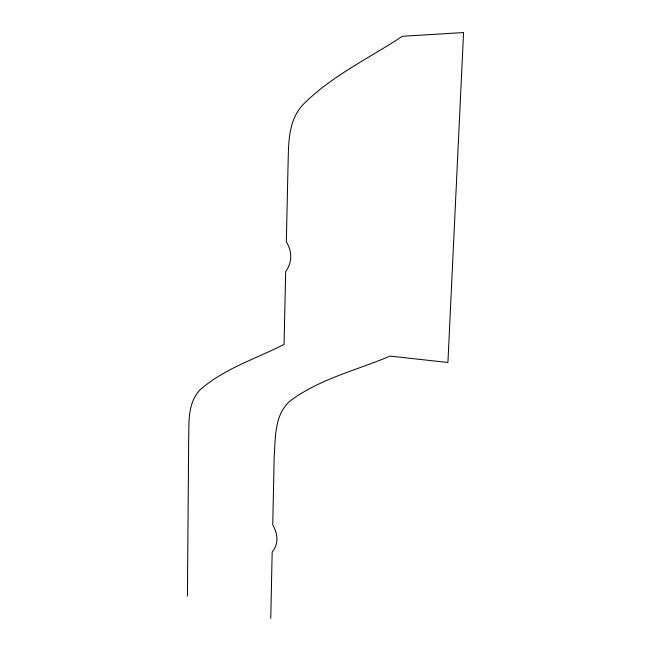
<?xml version="1.0" encoding="UTF-8"?>
<svg xmlns="http://www.w3.org/2000/svg" width="651" height="651" viewBox="0 0 651 651"><rect width="100%" height="100%" fill="white"/><g stroke="black" fill="none" stroke-linecap="round" stroke-linejoin="round"><path stroke-width="0.98" d="M187.431 596.088L188.652 441.394C189.238 423.931 186.927 403.376 200.231 389.721C224.253 368.49 255.916 358.831 284.048 344.412L285.667 271.589C292.34 262.63 292.283 251.302 286.326 242.001L288.002 166.876C288.686 145.873 287.368 121.965 302.455 105.21C330.952 76.134 368.726 58.557 402.326 36.285L463.569 32.55L447.912 362.485L389.998 356.097C356.569 370.338 319.568 378.882 290.11 400.967C274.274 414.646 275.617 437.399 274.193 456.367L272.745 524.909C277.798 533.446 279.019 543.935 272.175 551.918L270.759 618.45"/></g></svg>
